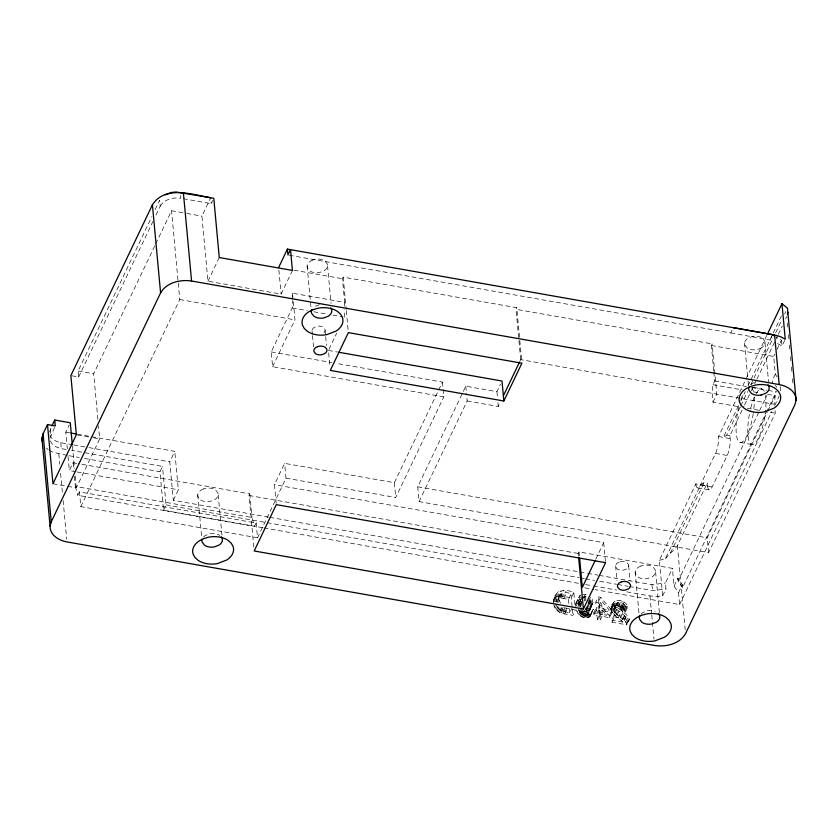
<?xml version="1.0" encoding="UTF-8"?>
<svg xmlns="http://www.w3.org/2000/svg" width="838" height="838" viewBox="0 0 838 838"><rect width="100%" height="100%" fill="white"/><g stroke="black" fill="none" stroke-linecap="round" stroke-linejoin="round"><path stroke-width="0.63" stroke-dasharray="4.19 3.14" d="M582.672 611.08C588.716 614.505 593.555 606.209 588.035 602.354M576.376 609.959C577.372 614.443 581.541 617.679 586.066 617.878L592.99 602.857L592.267 599.17L590.581 597.033L588.538 601.286M553.436 603.224C552.357 591.104 564.718 587.92 573.821 592.55L574.973 605.026M556.903 601.527L555.982 597.903L556.474 593.912M587.731 604.24L589.973 602.679L589.659 599.484L588.643 601.611M443.124 389.471L443.815 396.866L272.601 366.698L271.229 351.908L292.211 307.975L292.357 300.591M292.389 299.365L292.514 293.216L344.638 302.403L344.512 308.552M344.345 317.162L344.491 309.777M560.779 603.245C554.714 595.598 563.848 589.554 571.024 594.09L572.197 607.854M622.875 622.11C616.726 616.223 604.376 610.357 614.977 601.108C619.691 599.201 626.594 601.653 627.777 606.953L625.232 612.285L622.414 612.002C621.995 608.556 617.648 606.838 614.683 608.063L613.709 610.001C616.014 616.496 625.043 618.088 626.918 624.855L612.012 622.225L611.824 620.162L614.369 614.841L625.42 616.789L622.875 622.11L611.824 620.162M625.42 616.789C622.079 612.033 612.494 609.436 613.709 602.417M713.85 372.114L714.678 380.986L712.897 384.715L712.174 393.294L713.002 402.167L740.96 407.1M767.556 394.342L775.181 395.693L774.459 404.272L520.681 359.617L519.56 361.953M622.414 612.002L624.949 606.681C624.53 603.224 620.193 601.516 617.229 602.742L616.255 604.68C618.559 611.164 627.589 612.767 629.453 619.533L626.918 624.855M575.863 606.922C575.036 603.59 576.921 599.61 580.734 599.694M578.964 610.043C579.582 613.615 583.217 617.009 586.967 615.731L590.601 608.524L593.283 609.184L589.722 616.852L586.066 617.878M589.722 616.852L593.283 609.184M581.698 601.181L579.152 606.503L578.859 603.203L581.729 597.264M49.536 432.115L51.422 426.961M50.081 438.033L54.721 427.108M587.689 615.008L588.067 613.845L590.738 614.505M581.425 594.729C576.565 596.792 578.398 603.318 579.844 607.089L577.298 612.41M262.619 527.689L163.525 510.237L159.985 471.763L162.52 466.42L71.586 450.383M183.375 198.721L211.218 203.655L212.747 200.45M71.974 375.801L78.646 376.974L78.102 371.045L151.772 216.738M155.145 209.668L159.649 200.251L160.194 206.179L155.135 216.78M78.646 376.974L152.883 221.494M67.344 448.812L65.804 432.146L69.156 425.117M97.889 419.356L93.667 373.79L155.166 245.021M155.732 243.837L171.539 210.757L185.46 213.219M75.776 471.731L69.365 470.6L73.115 462.754L76.96 463.424M292.431 270.423L281.107 294.117L207.95 281.222L201.906 216.11L210.673 197.726L211.218 203.655M67.7 486.365L76.3 487.873L99.701 438.892L98.496 425.872M256.145 523.006L254.49 526.463L77.808 495.331L79.463 491.864L256.145 523.006L257.517 537.797L80.836 506.655L79.463 491.864M80.836 506.655L179.772 299.533L171.539 210.757M207.95 281.222L219.273 257.528M268.548 517.109L173.34 500.328L169.758 461.864L174.775 451.347L77.337 434.178M163.525 510.237L166.071 504.916L162.52 466.42M173.34 500.328L178.358 489.811L174.775 451.347M272.601 366.698L294.986 319.844L293.216 300.821M344.638 302.403L342.449 278.729L343.213 277.137L516.774 307.724L521.802 361.911M253.82 547.088L249.033 495.488L249.797 493.886L78.238 463.655M328.988 349.289L336.666 333.231M276.184 503.345L274.455 484.668L284.627 463.372L394.373 482.709L442.443 382.076L336.876 363.472M257.517 537.797L285.999 478.163L284.627 463.372M285.999 478.163L395.746 497.5L443.815 396.866M775.045 410.61L775.276 413.144L708.623 552.64L419.094 501.616L417.722 486.826L465.792 386.192L496.924 391.681L500.485 384.223M419.094 501.616L467.164 400.983L466.703 396.049M520.681 359.617L516.009 309.316L516.774 307.724M467.164 400.983L498.296 406.472L500.328 402.209M553.939 599.233L557.438 592.445M553.457 601.056L555.992 595.734M554.892 597.766L556.327 596.719L558.873 591.398M553.949 602.155L555.982 597.903M556.327 596.719L557.773 596.216L560.308 590.895M578.503 556.086L578.262 553.509L579.027 551.907L672.422 568.374L674.066 586.118L678.508 592.728L679.608 604.565L595.116 589.669M555.29 601.935L556.306 599.799M559.826 594.404L556.579 601.359C558.014 596.101 564.885 599.034 568.478 599.411L571.024 594.09M561.114 612.966L563.649 607.634L575.434 610.012L572.888 615.333C566.478 614.097 557.354 614.065 554.368 606.848L555.887 603.664M557.773 596.216L559.522 596.048L562.057 590.727M558.454 598.72L560.999 593.398M557.019 602.669L559.051 598.405M559.92 598.248L562.466 592.927M555.175 608.378L557.72 603.056M559.522 596.048L561.198 596.164L563.744 590.842M558.349 602.386L559.365 600.259M561.46 598.259L564.005 592.937M556.139 609.666L558.936 603.999M561.198 596.164L563.513 596.509L566.048 591.188M557.207 610.734L560.276 604.313M563.744 598.573L566.289 593.252M558.338 611.614L560.884 606.293M572.26 607.424L569.714 612.746L562.906 611.468L560.203 610.368L562.748 605.046M559.616 612.337L562.151 607.016M561.376 610.954L563.922 605.633M562.906 611.468L565.451 606.146M562.822 613.479L565.367 608.158M573.821 592.55L571.275 597.871L563.513 596.509M564.906 611.897L567.452 606.576M564.76 613.898L567.305 608.577M595.808 559.166L603.685 542.689L274.455 484.668M576.031 603.046L578.901 596.855M575.842 604.125L579.927 595.556M578.88 600.05L580.409 596.855M576.376 605.853L578.409 601.6M578.691 603.947L581.237 598.625M578.859 603.203L581.216 598.908M578.691 604.806L581.237 599.484M577.906 606.775L578.922 604.638M579.687 602.103L582.347 597.484M583.311 598.28L584.327 596.143L586.935 596.824L584.903 601.087M579.728 606.146L581.258 602.951L579.749 606.576M583.835 597.714L585.353 594.519L586.83 594.875L584.285 600.197L585.647 600.731M580.116 606.178L582.148 601.925M584.17 598.363L585.186 596.227M580.493 606.848L581.509 604.722M579.393 611.394L581.425 607.131M578.629 614.359L580.147 611.174M579.969 612.63L582.001 608.367M579.446 615.186L581.991 609.865M580.619 613.615L583.154 608.294M580.367 615.92L582.913 610.598L588.601 612.557L592.267 611.53M581.383 614.422L583.918 609.1M581.373 616.548L583.918 611.227M582.305 615.102L584.851 609.781L588.465 610.703L590.235 609.687M584.306 611.52L587.218 605.298M713.735 370.846L711.378 345.486L712.143 343.884L516.009 309.316M589.983 600.333L587.448 605.654L587.428 608L585.186 609.561M585.919 609.362L588.465 604.041M582.452 617.051L584.997 611.73M588.999 603.381L591.544 598.06M583.374 615.626L585.919 610.305M586.569 609.027L590.151 601.234M585.647 611.656L590.151 602.009M583.594 617.449L586.139 612.128M589.722 604.491L592.267 599.17M584.578 615.951L587.124 610.63M586.851 611.583L589.397 606.262L591.439 605.465L592.728 603.894M590.203 605.696L592.749 600.375M584.809 617.721L587.354 612.4M587.941 611.29L590.486 605.968M585.919 616.024L588.465 610.703M590.455 606.984L592.99 601.663M588.894 610.787L591.439 605.465M590.444 608.189L592.99 602.857M586.967 615.731L589.512 610.399M589.669 610.085L592.215 604.764M587.187 617.857L589.722 612.536M588.171 617.69L590.717 612.369M593.974 614.935L593.786 612.966L596.834 613.51L595.787 602.197L598.332 596.876L600.584 597.274L611.929 610.399L612.107 612.358L609.561 617.679L599.788 615.961L600.176 620.141L597.4 619.649L597.012 615.469L599.558 610.148L596.52 609.614L593.974 614.935L597.012 615.469M589.02 617.344L591.565 612.023M590.235 616.213L593.126 610.106M609.561 617.679L609.383 615.721L598.049 602.595L600.584 597.274M593.786 612.966L596.331 607.644L599.38 608.189L598.332 596.876M598.877 606.125L601.412 600.804L609.205 609.917L606.66 615.239L599.599 613.992L598.877 606.125L606.66 615.239M289.246 255.244L730.799 332.948L733.344 327.616M596.834 613.51L599.38 608.189M599.599 613.992L602.145 608.671L601.412 600.804M597.4 619.649L599.945 614.327L599.558 610.148M599.788 615.961L602.323 610.64L612.107 612.358M600.176 620.141L602.711 614.82L602.323 610.64M610.892 608.587L614.223 601.705M610.871 609.551L613.406 604.229M611.164 607.739L614.977 601.108M611.101 610.609L613.646 605.287M612.442 606.429L613.416 606L615.951 600.678M609.383 615.721L611.929 610.399M611.614 611.709L614.16 606.387M613.416 606L614.568 605.78L617.114 600.458M613.898 608.88L616.433 603.559M613.709 610.001L617.229 602.742M713.002 402.167L716.815 394.185L712.143 343.884M612.442 612.871L614.987 607.55M614.568 605.78L615.92 605.759L618.454 600.437M614.149 611.311L618.517 602.323M615.92 605.759L617.449 605.937L619.984 600.616M613.646 614.16L616.192 608.838M615.239 612.808L620.214 602.407M617.449 605.937L618.978 606.293L621.524 600.972M612.012 622.225L614.558 616.904L614.369 614.841M615.48 615.794L618.025 610.473M619.492 608.273L622.906 601.454M617.271 614.746L619.816 609.425M620.267 608.702L622.812 603.381M625.232 612.285L624.341 609.991L621.597 607.393L624.142 602.061M620.958 609.216L623.503 603.894M621.534 609.823L624.069 604.502M622.686 608.137L625.232 602.815M618.203 617.983L620.738 612.662M621.964 610.483L624.509 605.162M623.608 609.006L626.154 603.685M620.549 617.386L623.095 612.054M624.341 609.991L626.876 604.659M624.876 611.08L627.421 605.759M621.607 620.749L624.142 615.427M622.77 619.156L625.316 613.835M624.415 620.665L626.96 615.343M625.609 622.005L628.144 616.684M626.457 623.304L628.992 617.983M626.782 624.08L629.317 618.758M626.814 591.848L649.974 595.923L656.28 596.447L662.669 595.839L659.38 560.339L695.875 483.935L707.555 485.988A12.109 3.342 -80 0 0 712.195 486.878L727.195 455.463A12.109 3.342 -80 0 0 730.191 438.599L729.919 435.645L743.987 406.189M695.875 483.935A12.109 3.342 -80 0 0 700.516 484.825L715.526 453.41A12.109 3.342 -80 0 0 718.512 436.546L745.464 380.117M746.03 378.944L766.801 335.451M659.38 560.339L665.424 558.653L700.715 484.783L704.15 482.479L707.282 483.034L707.555 485.988M738.488 405.707L723.351 437.394L726.787 435.09L740.268 406.87M740.729 401.004L745.212 391.618M748.02 385.752L772.688 334.1M773.254 332.927L781.665 315.329M665.424 558.653L670.442 553.038L704.15 482.479M740.823 405.697L747.569 391.587M750.932 384.537L772.835 338.678M775.653 332.801L781.267 321.048M784.63 313.988L785.761 311.642M670.442 553.038L674.621 549.592L677.387 545.601L707.282 483.034M744.542 405.005L750.733 392.048M751.298 390.875L754.116 384.977M754.682 383.804L756.368 380.274M756.924 379.09L775.496 340.207M776.061 339.034L777.748 335.504M778.313 334.32L782.252 326.076M785.625 319.006L786.756 316.649M662.669 595.839L665.969 588.946L665.424 583.028L672.422 568.374M777.203 377.037L775.297 374.209L773.652 356.454L774.762 354.139M776.973 349.488L781.414 340.207L775.915 336.991M777.559 343.559L781.959 346.125L784.703 340.375M674.066 586.118L677.879 578.136L682.321 584.735L682.593 587.7L765.723 413.679M775.297 374.209L772.248 380.599L772.521 383.553M682.593 587.7L678.162 581.101L759.039 411.772M759.605 410.599L766.906 395.316M678.508 592.728L682.321 584.735M766.288 412.495L776.397 391.336M708.623 552.64L707.251 537.849L767.315 412.139M767.88 410.966L775.181 395.693M679.608 604.565L771.84 411.479M774.647 405.592L779.151 396.175M160.194 206.179C164.238 199.172 173.34 197.15 180.851 198.271L180.516 194.72M761.585 347.833L756.861 349.645A10.433 7.06 -5.3 0 1 747.129 347.927L744.731 344.868A9.941 6.725 -5.3 0 1 747.915 338.206L752.639 336.405A10.433 7.06 -5.3 0 1 762.37 338.112L764.769 341.181A9.941 6.725 -5.3 0 1 761.585 347.833M754.336 382.516L752.126 383.626A9.941 6.725 -5.3 0 0 750.387 385.061M580.315 601.747L581.017 601.537M319.435 304.728L314.711 306.53A9.941 6.725 -5.3 0 0 312.972 307.965M599.222 575.381L651.974 584.683L665.424 583.028M629.359 586.516L652.519 590.601L665.969 588.946M583.552 596.206L584.327 596.143M589.397 606.262L586.851 606.199M583.279 594.372L585.353 594.519M624.949 606.681L627.777 606.953M186.717 213.439L201.906 216.11M293.949 270.182L342.449 278.729M711.378 345.486L773.652 356.454M753.613 387.439L761.794 388.874M714.678 380.986L746.48 386.59M751.571 387.491L766.843 390.183M768.111 390.403L775.747 391.744M292.211 307.975L307.473 310.668M313.821 311.788L327.815 314.25M332.896 315.151L343.067 316.942M712.897 384.715L742.133 389.869M753.572 391.88L759.93 393.001M179.772 299.533L294.986 319.844M747.318 408.221L761.302 410.683M770.195 412.254L775.276 413.144M328.444 350.441L337.442 352.023M271.229 351.908L331.733 362.561M726.787 435.09L729.919 435.645M718.512 436.546L730.191 438.599M740.247 442.464L751.927 444.517M715.526 453.41L727.195 455.463M78.102 371.045L93.667 373.79M700.516 484.825L712.195 486.878M697.583 487.873L709.252 489.926M417.722 486.826L707.251 537.849M65.804 432.146L69.648 432.817M77.588 434.995L88.639 436.944M93.563 437.813L99.701 438.892M49.861 434.964C53.517 443.595 64.746 442.893 72.34 444.695M73.618 444.926L87.718 447.408M88.996 447.628L169.758 461.864M50.406 440.882C52.888 447.283 60.451 448.634 66.464 449.482M49.117 450.226L53.014 452.29L67.763 455.484M69.041 455.715L79.296 457.517M84.418 458.428L159.985 471.763M249.033 495.488L578.262 553.509M77.065 471.962L178.358 489.811M269.836 517.339L578.629 571.757M579.917 571.987L586.349 573.119M587.637 573.349L597.934 575.161M74.393 476.455L75.315 486.417L251.987 517.559L254.49 526.463M52.951 483.767L66.474 486.145M166.071 504.916L579.163 577.675M580.451 577.906L584.316 578.587M585.605 578.817L594.613 580.399M599.757 581.31L616.485 584.254M617.774 584.484L628.071 586.296M263.907 527.919L579.194 583.458M585.636 584.589L592.068 585.72M593.356 585.951L616.517 590.036M584.872 587.867L593.838 589.449M595.787 602.197L598.049 602.595M602.145 608.671L609.205 609.917M599.945 614.327L602.711 614.82M614.558 616.904L629.453 619.533M730.799 332.948L772.06 340.354L771.735 336.803M618.978 606.293L621.597 607.393M560.203 610.368L558.234 608.566L556.83 605.581M46.331 448.005L48.143 449.702M775.412 385.312L776.679 387.198M553.761 605.12L554.368 606.848M75.315 486.417L77.808 495.331M787.353 323.122L787.72 327.009M788.432 334.771L788.799 338.657M789.396 345.13L789.752 349.006M790.475 356.779L790.842 360.665M791.439 367.128L791.92 372.313M792.518 378.786L792.999 383.961M781.414 340.207L781.959 346.125M780.283 386.727L780.723 391.461M764.968 342.952L768.582 381.887M744.532 343.088L747.905 379.425M748.02 380.724L748.502 385.909M677.387 545.601L685.191 629.736M677.879 578.136L678.162 581.101M655.599 571.914L659.454 613.437M651.974 584.683L652.519 590.601M649.974 595.923L651.629 613.72M651.744 614.987L653.986 639.132M635.162 572.04L639.017 613.563M628.689 565.818L630.082 580.797M615.605 565.901L616.998 580.881M603.685 542.689L605.539 562.665M579.027 551.907L579.372 555.709M572.312 609.1L572.888 615.333M568.478 599.411L568.929 604.261M569.379 609.111L569.714 612.746M496.924 391.681L497.489 397.841M497.95 402.774L498.296 406.472M465.792 386.192L466.588 394.824M442.443 382.076L443.009 388.245M394.373 482.709L395.746 497.5M343.213 277.137L346.199 309.39M346.324 310.678L348.357 332.613M327.553 265.866L331.052 303.492M328.674 352.934L329.952 366.667M325.092 330.476L325.563 335.462M325.678 336.708L326.485 345.445M307.117 266.002L311.087 308.813M312.019 330.56L312.365 334.299M312.48 335.546L313.517 346.785M292.514 293.216L293.101 299.554M278.876 270.025L281.107 294.117M249.797 493.886L251.987 517.559M218.194 494.818L221.923 535.053M197.747 494.954L201.958 540.374M72.445 446.214L74.498 468.348M75.221 476.162L76.3 487.873M73.115 462.754L73.817 470.223M68.056 456.501L69.365 470.6M58.796 453.903L59.76 464.262M60.598 473.323L62.525 494.032M63.122 500.506L66.726 539.337M60.797 442.663L61.342 448.581M50.322 429.266L50.867 435.184M324.044 332.676A6.358 4.305 -5.3 0 0 324.966 329.334L323.426 327.375A6.683 4.525 -5.3 0 0 317.204 326.275L314.177 327.438A6.358 4.305 -5.3 0 0 312.145 331.691M751.927 388.141A28.262 7.793 -80 0 1 753.278 391.283M754.169 397.107A28.262 7.793 -80 0 1 753.414 412.464M753.236 413.679A28.262 7.793 -80 0 1 739.598 442.234A28.262 7.793 -80 0 1 739.064 406.021M741.022 399.454A28.262 7.793 -80 0 1 743.254 393.933M756.117 393.734A28.262 7.793 -80 0 1 764.958 393.336M765.429 395.515A28.262 7.793 -80 0 1 761.25 431.193A28.262 7.793 -80 0 1 749.685 442.495A28.262 7.793 -80 0 1 750.178 410.411M750.743 408.075A28.262 7.793 -80 0 1 754.472 396.982M641.018 614.013A9.941 6.725 -5.3 0 1 642.756 612.578L647.481 610.776A10.433 7.06 -5.3 0 1 655.18 611.405M203.603 536.928A9.941 6.725 -5.3 0 1 205.341 535.492L210.076 533.68A10.433 7.06 -5.3 0 1 219.797 535.398M312.7 260.01L310.5 261.121A9.941 6.725 -5.3 0 0 307.316 267.772L309.714 270.842A10.433 7.06 -5.3 0 0 319.446 272.56L324.17 270.747A9.941 6.725 -5.3 0 0 327.354 264.096L324.955 261.027A10.433 7.06 -5.3 0 0 315.224 259.309L312.7 260.01M203.341 488.973L201.13 490.073A9.941 6.725 -5.3 0 0 197.957 496.735L200.355 499.794A10.433 7.06 -5.3 0 0 210.076 501.512L214.8 499.699A9.941 6.725 -5.3 0 0 217.985 493.048L215.586 489.979A10.433 7.06 -5.3 0 0 205.855 488.271L203.341 488.973M619.188 562.068L617.774 562.78A6.358 4.305 -5.3 0 0 615.741 567.043L617.271 569.002A6.683 4.525 -5.3 0 0 623.503 570.102L626.52 568.939A6.358 4.305 -5.3 0 0 628.552 564.676L627.023 562.717A6.683 4.525 -5.3 0 0 620.801 561.628L619.188 562.068M640.756 566.059L638.546 567.158A9.941 6.725 -5.3 0 0 635.372 573.821L637.77 576.879A10.433 7.06 -5.3 0 0 647.491 578.597L652.215 576.785A9.941 6.725 -5.3 0 0 655.4 570.133L653.001 567.075A10.433 7.06 -5.3 0 0 643.27 565.357L640.756 566.059"/><path stroke-width="1.26" d="M767.367 334.278L781.959 303.712L787.437 308.112L796.1 400.396L794.916 404.67L685.557 633.622C679.503 644.139 665.843 647.177 654.572 645.48L66.967 541.924C59.037 540.573 49.788 535.21 50.071 526.107L41.9 438.085L43.084 433.812L47.494 424.573L55.277 425.945L54.732 420.037L70.277 422.771L72.33 444.905M50.071 526.107L51.254 521.833L160.592 292.881C166.647 282.364 180.306 279.326 191.577 281.023L779.204 384.579C787.133 385.941 796.383 391.294 796.1 400.396M787.343 314.512L787.93 312.375M773.715 335.713L771.515 334.435L287.413 249.116L287.958 255.014L290.503 249.682L292.431 270.423L219.273 257.528L213.774 198.302C194.929 195.474 165.798 184.088 152.411 204.807L70.863 375.602L76.352 434.775L52.951 483.767L47.494 424.573M51.977 425.809L54.732 420.037M278.645 267.49L287.413 249.116M503.376 395.819L519.56 361.953M503.858 401.004L521.917 363.2L348.357 332.613L330.298 370.417L503.858 401.004L502.004 381.028L338.73 352.253M595.252 560.339L582.316 587.417L579.613 558.255M583.405 608.985L605.539 562.665L276.31 504.644L254.176 550.964L583.405 608.985L578.618 557.375M165.159 194.845L171.832 192.394L176.095 191.996L210.673 197.726M761.072 395.065L765.796 393.252A9.941 6.725 -5.3 0 0 768.98 386.601L768.09 384.946M70.926 433.047L76.059 433.948M733.344 327.616L774.605 335.022L780.388 336.635L785.258 339.222L781.959 303.712M658.72 613.898L659.611 615.553A9.941 6.725 -5.3 0 1 656.437 622.205L651.713 624.017A10.433 7.06 -5.3 0 1 641.981 622.299L639.583 619.24A9.941 6.725 -5.3 0 1 639.865 615.679M330.675 307.85L331.565 309.505A9.941 6.725 -5.3 0 1 328.381 316.156L323.657 317.969A10.433 7.06 -5.3 0 1 313.936 316.251L311.537 313.192A9.941 6.725 -5.3 0 1 311.82 309.631M221.305 536.812L222.196 538.467A9.941 6.725 -5.3 0 1 219.022 545.119L214.298 546.931A10.433 7.06 -5.3 0 1 204.566 545.213L202.168 542.144A9.941 6.725 -5.3 0 1 201.958 540.374M41.9 438.085L42.267 441.291M774.605 335.022L779.204 384.579M183.396 192.95L191.577 281.023M152.411 204.807L160.592 292.881M43.084 433.812L51.254 521.833M761.072 395.065A10.433 7.06 -5.3 0 1 751.351 393.347L748.952 390.278A9.941 6.725 -5.3 0 1 749.235 386.727M313.223 309.568L308.813 311.788A19.882 13.46 -5.3 0 0 302.455 325.092L304.225 328.402L307.242 331.22A20.866 14.131 -5.3 0 0 326.705 334.655L336.153 331.031A19.882 13.46 -5.3 0 0 342.512 317.728L340.741 314.418L337.714 311.6A20.866 14.131 -5.3 0 0 318.262 308.164L313.223 309.568M317.445 346.702L316.031 347.403A6.358 4.305 -5.3 0 0 313.999 351.667L315.528 353.626A6.683 4.525 -5.3 0 0 321.761 354.725L324.777 353.563A6.358 4.305 -5.3 0 0 326.82 349.31L325.28 347.341A6.683 4.525 -5.3 0 0 319.058 346.251L317.445 346.702M203.854 538.53L199.444 540.74A19.882 13.46 -5.3 0 0 193.086 554.054L194.856 557.354L197.883 560.172A20.866 14.131 -5.3 0 0 217.335 563.607L226.784 559.994A19.882 13.46 -5.3 0 0 233.153 546.68L231.372 543.38L228.355 540.552A20.866 14.131 -5.3 0 0 208.892 537.127L203.854 538.53M750.481 386.475L746.009 388.717A20.196 13.67 -5.3 0 0 739.545 402.24L741.347 405.602L744.416 408.473A21.201 14.351 -5.3 0 0 764.183 411.95L773.788 408.274A20.196 13.67 -5.3 0 0 780.251 394.75L778.439 391.398L775.38 388.528A21.201 14.351 -5.3 0 0 755.604 385.04L750.481 386.475M621.031 582.043L619.628 582.756A6.358 4.305 -5.3 0 0 617.585 587.009L619.125 588.967A6.683 4.525 -5.3 0 0 625.347 590.067L628.374 588.915A6.358 4.305 -5.3 0 0 630.406 584.652L628.877 582.693A6.683 4.525 -5.3 0 0 622.644 581.593L621.031 582.043M641.122 615.427L636.639 617.669A20.196 13.67 -5.3 0 0 630.176 631.192L631.978 634.555L635.047 637.425A21.201 14.351 -5.3 0 0 654.824 640.902L664.419 637.236A20.196 13.67 -5.3 0 0 670.882 623.702L669.08 620.35L666.011 617.48A21.201 14.351 -5.3 0 0 646.245 614.003L641.122 615.427"/></g></svg>
